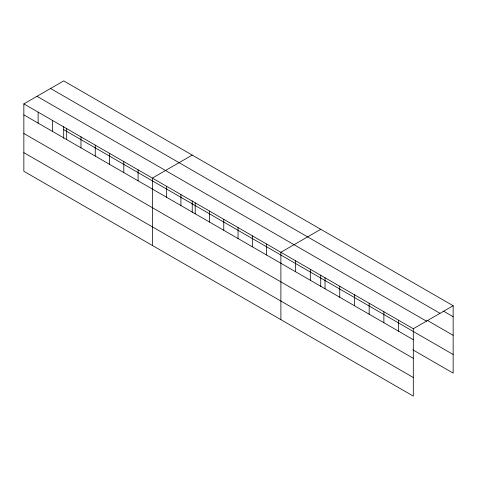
<?xml version="1.0" encoding="UTF-8"?>
<svg xmlns="http://www.w3.org/2000/svg" width="477" height="477" viewBox="0 0 477 477"><rect width="100%" height="100%" fill="white"/><g stroke="black" fill="none" stroke-linecap="round" stroke-linejoin="round"><path stroke-width="0.72" d="M23.85 103.897L413.303 328.742L413.303 396.113L23.85 171.261L23.85 103.897L63.697 80.887L453.15 305.739L453.15 373.103L412.849 349.838M192.219 155.091L152.372 178.094L152.372 245.464M320.735 229.288L280.887 252.291L280.887 319.662M413.303 328.742L453.15 305.739M443.556 311.165L453.15 316.71M50.55 88.478L440.003 313.329M426.921 320.174L453.15 335.319M36.997 96.3L426.45 321.152M63.697 129.649L453.15 354.494M23.85 114.868L413.303 339.713M23.85 133.477L413.303 358.322M23.85 152.652L413.303 377.498M398.587 320.246L398.587 331.217M383.878 311.755L383.878 322.726M369.162 303.259L369.162 314.23M354.453 294.768L354.453 305.739M339.737 286.272L339.737 297.243M325.028 277.775L325.028 288.746M320.735 275.098L320.735 286.635M310.312 269.284L310.312 280.255M295.603 260.788L295.603 271.759M266.607 244.051L266.607 255.022M252.327 235.805L252.327 246.776M238.047 227.559L238.047 238.53M223.767 219.319L223.767 230.29M209.486 211.072L209.486 222.043M195.206 202.826L195.206 213.797M192.219 200.895L192.219 212.438M180.926 194.58L180.926 205.551M166.652 186.34L166.652 197.311M138.091 169.848L138.091 180.819M123.811 161.608L123.811 172.579M109.531 153.361L109.531 164.332M95.251 145.115L95.251 156.086M80.971 136.869L80.971 147.846M66.691 128.629L66.691 139.6M63.697 126.697L63.697 138.235M52.41 120.383L52.41 131.354M38.13 112.137L38.13 123.108"/></g></svg>
